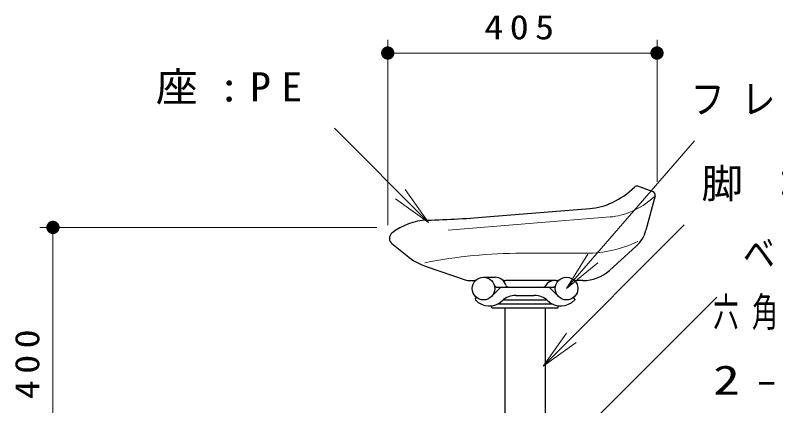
# Model space of a CAD drawing. Units: millimetres on the paper, scale 1:20. Extents: x -365 to 12, y -38 to 257.
# Drawn here: x -139.4 to -82.2, y 113.3 to 142.6 of the extents above; entities that cross this region are included whole.
import ezdxf

# ---------------------------------------------------------------- set-up
doc = ezdxf.new("R2010")
doc.units = ezdxf.units.MM
doc.layers.add('LY_1', color=7, linetype='Continuous', lineweight=25)
doc.styles.add('ＭＳ ゴシック', font='')
doc.styles.get('ＭＳ ゴシック').set_extended_font_data('MS Gothic')

# ---------------------------------------------------------------- blocks, each defined once
blk = doc.blocks.new('open_arrow')
at = {"color": 0, "linetype": 'Continuous', "lineweight": -2}
blk.add_lwpolyline([(7.5, 1.25), (0, 0), (7.5, -1.25)], dxfattribs=at)
blk = doc.blocks.new('filled_dot')
at = {"color": 0, "linetype": 'Continuous', "lineweight": -2, "const_width": 1.25}
blk.add_lwpolyline([(-0.625, 0, 1), (0.625, 0, 1)], format="xyb", close=True, dxfattribs=at)

msp = doc.modelspace()

# ---------------------------------------------------------------- linework, layer by layer
at = {"layer": 'LY_1', "lineweight": 13}
for p, q in [((-111.373, 126.835), (-111.373, 140.76)), ((-91.123, 130.092), (-91.123, 140.76)), ((-111.373, 139.76), (-91.123, 139.76)), ((-108.306, 127.035), (-115.377, 134.106)), ((-97.923, 122.06), (-88.316, 133.167)), ((-112.205, 126.66), (-137.548, 126.66)), ((-136.548, 106.56), (-136.548, 126.66)), ((-99.689, 116.234), (-89.083, 126.84)), ((-98.85, 109.204), (-86.629, 121.425))]:
    msp.add_line(p, q, dxfattribs=at)
at = {"layer": 'LY_1', "color": 20}
for p, q in [((-91.413, 129.327), (-92.561, 129.745)), ((-91.257, 129.027), (-91.956, 126.443)), ((-103.68, 127.466), (-96.185, 128.071)), ((-111.062, 125.446), (-109.936, 124.537)), ((-92.696, 125.238), (-94.703, 123.431)), ((-108.413, 123.695), (-105.467, 122.687)), ((-105.305, 122.66), (-104.956, 122.66)), ((-104.173, 122.91), (-103.298, 122.91)), ((-98.706, 122.66), (-102.515, 122.66)), ((-96.711, 122.66), (-97.14, 122.66)), ((-102.255, 122.16), (-99.72, 122.16))]:
    msp.add_line(p, q, dxfattribs=at)
at = {"layer": 'LY_1', "color": 20, "lineweight": 13}
for p, q in [((-106.829, 126.458), (-94.641, 127.443)), ((-101.287, 124.721), (-96.453, 124.721))]:
    msp.add_line(p, q, dxfattribs=at)
at = {"layer": 'LY_1'}
for p, q in [((-103.572, 121.459), (-102.871, 122.16)), ((-103.13, 122.16), (-98.966, 122.16)), ((-98.524, 121.459), (-99.225, 122.16)), ((-104.798, 121.267), (-104.699, 121.393)), ((-104.798, 121.267), (-104.784, 121.21)), ((-101.743, 121.55), (-100.353, 121.55)), ((-97.298, 121.267), (-97.397, 121.393)), ((-97.298, 121.267), (-97.312, 121.21)), ((-104.798, 121.21), (-104.784, 121.21)), ((-103.548, 120.61), (-103.548, 120.774)), ((-103.106, 120.91), (-98.99, 120.91)), ((-102.694, 121.21), (-99.402, 121.21)), ((-98.548, 120.61), (-98.548, 120.774)), ((-97.312, 121.21), (-97.298, 121.21)), ((-103.548, 120.61), (-98.548, 120.61)), ((-102.561, 120.61), (-102.561, 109.56)), ((-99.536, 120.61), (-99.536, 109.56))]:
    msp.add_line(p, q, dxfattribs=at)
for centre in [(-104.173, 122.06), (-97.923, 122.06)]:
    msp.add_circle(centre, 0.85, dxfattribs=at)
at = {"layer": 'LY_1', "color": 20}
for centre, radius, start, end in [((-97.039, 133.957), 6, 295.3342, 314.6445), ((-92.647, 129.51), 0.25, 70.0002, 134.6445), ((-91.498, 129.092), 0.25, 344.8606, 70.0001), ((-96.611, 133.053), 5, 274.8867, 295.3342), ((-108.266, 122.698), 4.5, 91.9026, 128.3459), ((-111.736, 227.141), 100, 271.90258, 274.62086), ((-94.369, 127.096), 2.5, 312, 344.8606), ((-110.748, 125.835), 0.5, 128.3459, 235.9575), ((-106.794, 128.426), 5, 231.0621, 251.1122), ((-96.711, 125.66), 3, 270, 312), ((-105.305, 123.16), 0.5, 251.1121, 270), ((-104.956, 123.16), 0.5, 270, 305.4311), ((-103.298, 122.06), 0.85, 18.5531, 90), ((-102.515, 123.16), 0.5, 234.569, 270), ((-98.798, 121.81), 0.85, 90, 146.9443), ((-98.706, 123.16), 0.5, 270, 305.4309), ((-97.14, 123.16), 0.5, 234.569, 270), ((-102.255, 122.41), 0.25, 198.5527, 270), ((-99.72, 122.41), 0.25, 270, 326.944)]:
    msp.add_arc(centre, radius, start, end, dxfattribs=at)
at = {"layer": 'LY_1', "color": 20, "lineweight": 13}
for centre, radius, start, end in [((-95.439, 133.348), 6, 292.8618, 313.0506), ((-95.051, 132.427), 5, 274.6989, 292.8618), ((-96.453, 133.721), 9, 270, 295.6354), ((-101.287, 87.221), 37.5, 90, 101.2122)]:
    msp.add_arc(centre, radius, start, end, dxfattribs=at)
at = {"layer": 'LY_1'}
for centre, radius, start, end in [((-103.13, 122.41), 0.25, 198.5529, 270), ((-98.966, 122.41), 0.25, 270, 341.447), ((-101.743, 120.05), 1.5, 89.9999, 133.0984), ((-100.353, 120.05), 1.5, 46.9014, 89.9999), ((-103.743, 122.188), 1.428, 223.2238, 313.0984), ((-98.353, 122.188), 1.428, 226.9012, 316.7768)]:
    msp.add_arc(centre, radius, start, end, dxfattribs=at)

# ---------------------------------------------------------------- block references
at = {"layer": 'LY_1', "lineweight": 13, "xscale": 0.4, "yscale": 0.4}
msp.add_blockref('filled_dot', (-111.373, 139.76), dxfattribs=at)
for name, p, rotation in [('filled_dot', (-91.123, 139.76), 180), ('open_arrow', (-108.306, 127.035), 135), ('filled_dot', (-136.548, 126.66), 270), ('open_arrow', (-97.923, 122.06), 49.1), ('open_arrow', (-99.689, 116.234), 45)]:
    msp.add_blockref(name, p, dxfattribs=dict(at, rotation=rotation))

# ---------------------------------------------------------------- texts
at = {"layer": 'LY_1', "style": 'ＭＳ ゴシック'}
for s, insert, char_height, attachment_point in [('\\T1.33;\\W1.15;405', (-101.248, 140.76), 1.833, 8), ('\\T1.5;\\W1.05;座:PE', (-128.81, 137.106), 2.199, 4), ('\\T1.5;\\W0.85;フレーム:2-25ASGP\\~端部プラキャップ', (-88.593, 136.167), 2.199, 4), ('\\T1.5;\\W1.05;脚：50ASGP', (-87.786, 129.84), 2.199, 4), ('\\T1.5;\\W0.8;ベ－ス:ＰＬ－4.5(プレス成形品)', (-84.66, 124.425), 2.199, 4), ('\\T1.5;\\W0.65;六角ボルト', (-86.909, 120.178), 2.199, 4), ('\\T1.5;\\W1.35;2-M12X35L\\~SUS', (-86.909, 115.178), 2.199, 4)]:
    msp.add_mtext(s, dxfattribs=dict(at, insert=insert, char_height=char_height, attachment_point=attachment_point))
at = {"layer": 'LY_1', "insert": (-137.548, 116.61), "char_height": 1.833, "attachment_point": 8, "rotation": 90, "style": 'ＭＳ ゴシック'}
msp.add_mtext('\\T1.33;\\W1.15;400', dxfattribs=at)

doc.saveas('drawing.dxf')
